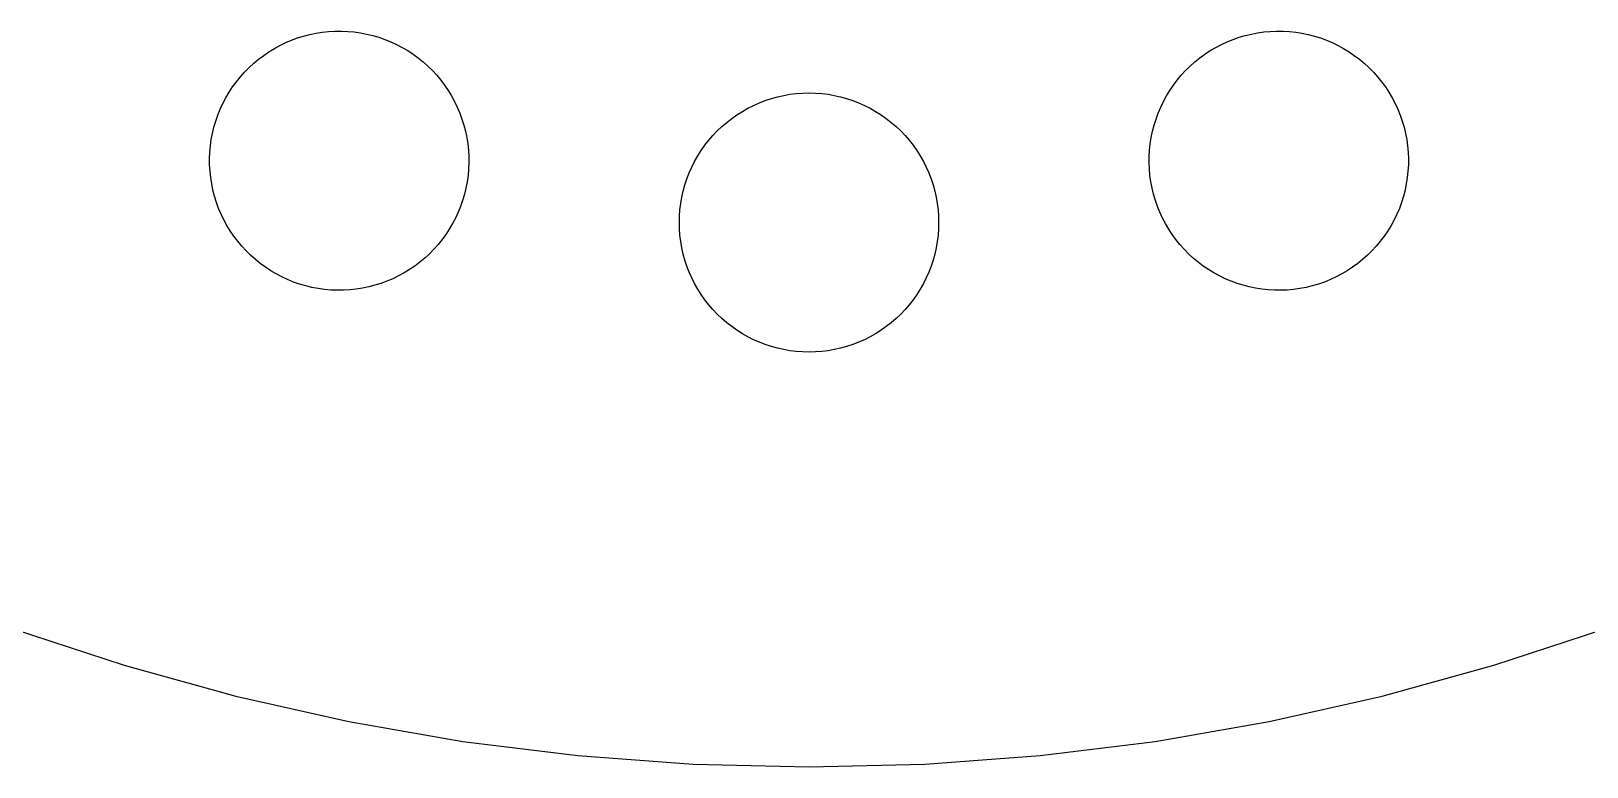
# Model space of a CAD drawing. Header units: metres. Extents: x -91 to 91, y -91 to 91.
# Drawn here: x -30 to 30, y -91 to -62.6 of the extents above; entities that cross this region are included whole.
import ezdxf

# ---------------------------------------------------------------- set-up
doc = ezdxf.new("R2010")
doc.units = ezdxf.units.M

msp = doc.modelspace()

# ---------------------------------------------------------------- linework, layer by layer
for p, q in [((-20.1809, -63.0605), (-19.9549, -62.9647)), ((-19.9549, -62.9647), (-19.7245, -62.8801)), ((-19.7245, -62.8801), (-19.4903, -62.807)), ((-19.4903, -62.807), (-19.2527, -62.7454)), ((-19.2527, -62.7454), (-19.0124, -62.6956)), ((-19.0124, -62.6956), (-18.77, -62.6576)), ((-18.77, -62.6576), (-18.5259, -62.6315)), ((-18.5259, -62.6315), (-18.2809, -62.6175)), ((-18.2809, -62.6175), (-18.0355, -62.6155)), ((-18.0355, -62.6155), (-17.7903, -62.6255)), ((-17.7903, -62.6255), (-17.5459, -62.6476)), ((-17.5459, -62.6476), (-17.3028, -62.6816)), ((-17.3028, -62.6816), (-17.0618, -62.7275)), ((-17.0618, -62.7275), (-16.8232, -62.7852)), ((-16.8232, -62.7852), (-16.5878, -62.8545)), ((-16.5878, -62.8545), (-16.3561, -62.9353)), ((-16.3561, -62.9353), (-16.1286, -63.0273)), ((16.1286, -63.0273), (16.3561, -62.9353)), ((16.3561, -62.9353), (16.5878, -62.8545)), ((16.5878, -62.8545), (16.8232, -62.7852)), ((16.8232, -62.7852), (17.0618, -62.7275)), ((17.0618, -62.7275), (17.3028, -62.6816)), ((17.3028, -62.6816), (17.5459, -62.6476)), ((17.5459, -62.6476), (17.7903, -62.6255)), ((17.7903, -62.6255), (18.0355, -62.6155)), ((18.0355, -62.6155), (18.2809, -62.6175)), ((18.2809, -62.6175), (18.5259, -62.6315)), ((18.5259, -62.6315), (18.77, -62.6576)), ((18.77, -62.6576), (19.0124, -62.6956)), ((19.0124, -62.6956), (19.2527, -62.7454)), ((19.2527, -62.7454), (19.4903, -62.807)), ((19.4903, -62.807), (19.7245, -62.8801)), ((19.7245, -62.8801), (19.9549, -62.9647)), ((19.9549, -62.9647), (20.1809, -63.0605)), ((-21.2256, -63.6984), (-21.0297, -63.5506)), ((-21.0297, -63.5506), (-20.8268, -63.4126)), ((-20.8268, -63.4126), (-20.6173, -63.2847)), ((-20.6173, -63.2847), (-20.4018, -63.1672)), ((-20.4018, -63.1672), (-20.1809, -63.0605)), ((-16.1286, -63.0273), (-15.9059, -63.1304)), ((-15.9059, -63.1304), (-15.6885, -63.2444)), ((-15.6885, -63.2444), (-15.477, -63.3688)), ((-15.477, -63.3688), (-15.2718, -63.5035)), ((-15.2718, -63.5035), (-15.0735, -63.648)), ((15.0735, -63.648), (15.2718, -63.5035)), ((15.2718, -63.5035), (15.477, -63.3688)), ((15.477, -63.3688), (15.6885, -63.2444)), ((15.6885, -63.2444), (15.9059, -63.1304)), ((15.9059, -63.1304), (16.1286, -63.0273)), ((20.1809, -63.0605), (20.4018, -63.1672)), ((20.4018, -63.1672), (20.6173, -63.2847)), ((20.6173, -63.2847), (20.8268, -63.4126)), ((20.8268, -63.4126), (21.0297, -63.5506)), ((21.0297, -63.5506), (21.2256, -63.6984)), ((-21.93, -64.38), (-21.7666, -64.1968)), ((-21.7666, -64.1968), (-21.5945, -64.0219)), ((-21.5945, -64.0219), (-21.414, -63.8556)), ((-21.414, -63.8556), (-21.2256, -63.6984)), ((-15.0735, -63.648), (-14.8825, -63.8022)), ((-14.8825, -63.8022), (-14.6994, -63.9655)), ((-14.6994, -63.9655), (-14.5244, -64.1376)), ((-14.5244, -64.1376), (-14.3581, -64.3181)), ((14.3581, -64.3181), (14.5244, -64.1376)), ((14.5244, -64.1376), (14.6994, -63.9655)), ((14.6994, -63.9655), (14.8825, -63.8022)), ((14.8825, -63.8022), (15.0735, -63.648)), ((21.2256, -63.6984), (21.414, -63.8556)), ((21.414, -63.8556), (21.5945, -64.0219)), ((21.5945, -64.0219), (21.7666, -64.1968)), ((21.7666, -64.1968), (21.93, -64.38)), ((-22.3633, -64.9745), (-22.2287, -64.7693)), ((-22.2287, -64.7693), (-22.0841, -64.571)), ((-22.0841, -64.571), (-21.93, -64.38)), ((-14.3581, -64.3181), (-14.2009, -64.5065)), ((-14.2009, -64.5065), (-14.0531, -64.7024)), ((-14.0531, -64.7024), (-13.9151, -64.9053)), ((13.9151, -64.9053), (14.0531, -64.7024)), ((14.0531, -64.7024), (14.2009, -64.5065)), ((14.2009, -64.5065), (14.3581, -64.3181)), ((21.93, -64.38), (22.0841, -64.571)), ((22.0841, -64.571), (22.2287, -64.7693)), ((22.2287, -64.7693), (22.3633, -64.9745)), ((-22.6017, -65.4034), (-22.4878, -65.186)), ((-22.4878, -65.186), (-22.3633, -64.9745)), ((-13.9151, -64.9053), (-13.7872, -65.1148)), ((-13.7872, -65.1148), (-13.6697, -65.3303)), ((-13.6697, -65.3303), (-13.563, -65.5513)), ((-2.13777, -65.48), (-1.91341, -65.3806)), ((-1.91341, -65.3806), (-1.68445, -65.2923)), ((-1.68445, -65.2923), (-1.45142, -65.2153)), ((-1.45142, -65.2153), (-1.21489, -65.1498)), ((-1.21489, -65.1498), (-0.97545, -65.0961)), ((-0.97545, -65.0961), (-0.73364, -65.0541)), ((-0.73364, -65.0541), (-0.49008, -65.0241)), ((-0.49008, -65.0241), (-0.24533, -65.006)), ((-0.24533, -65.006), (0, -65)), ((0, -65), (0.24533, -65.006)), ((0.24533, -65.006), (0.49008, -65.0241)), ((0.49008, -65.0241), (0.73364, -65.0541)), ((0.73364, -65.0541), (0.97545, -65.0961)), ((0.97545, -65.0961), (1.21489, -65.1498)), ((1.21489, -65.1498), (1.45142, -65.2153)), ((1.45142, -65.2153), (1.68445, -65.2923)), ((1.68445, -65.2923), (1.91341, -65.3806)), ((1.91341, -65.3806), (2.13777, -65.48)), ((13.563, -65.5513), (13.6697, -65.3303)), ((13.6697, -65.3303), (13.7872, -65.1148)), ((13.7872, -65.1148), (13.9151, -64.9053)), ((22.3633, -64.9745), (22.4878, -65.186)), ((22.4878, -65.186), (22.6017, -65.4034)), ((-22.8776, -66.0853), (-22.7969, -65.8535)), ((-22.7969, -65.8535), (-22.7048, -65.6261)), ((-22.7048, -65.6261), (-22.6017, -65.4034)), ((-13.563, -65.5513), (-13.4672, -65.7772)), ((-13.4672, -65.7772), (-13.3827, -66.0076)), ((-3.17195, -66.1349), (-2.97849, -65.9839)), ((-2.97849, -65.9839), (-2.77785, -65.8427)), ((-2.77785, -65.8427), (-2.57051, -65.7113)), ((-2.57051, -65.7113), (-2.35698, -65.5904)), ((-2.35698, -65.5904), (-2.13777, -65.48)), ((2.13777, -65.48), (2.35698, -65.5904)), ((2.35698, -65.5904), (2.57051, -65.7113)), ((2.57051, -65.7113), (2.77785, -65.8427)), ((2.77785, -65.8427), (2.97849, -65.9839)), ((2.97849, -65.9839), (3.17195, -66.1349)), ((13.3827, -66.0076), (13.4672, -65.7772)), ((13.4672, -65.7772), (13.563, -65.5513)), ((22.6017, -65.4034), (22.7048, -65.6261)), ((22.7048, -65.6261), (22.7969, -65.8535)), ((22.7969, -65.8535), (22.8776, -66.0853)), ((-23.0505, -66.8003), (-23.0046, -66.5592)), ((-23.0046, -66.5592), (-22.947, -66.3207)), ((-22.947, -66.3207), (-22.8776, -66.0853)), ((-13.3827, -66.0076), (-13.3095, -66.2419)), ((-13.3095, -66.2419), (-13.2479, -66.4794)), ((-13.2479, -66.4794), (-13.1981, -66.7197)), ((-3.70474, -66.6422), (-3.53552, -66.4645)), ((-3.53552, -66.4645), (-3.35779, -66.2952)), ((-3.35779, -66.2952), (-3.17195, -66.1349)), ((3.17195, -66.1349), (3.35779, -66.2952)), ((3.35779, -66.2952), (3.53552, -66.4645)), ((3.53552, -66.4645), (3.70474, -66.6422)), ((13.1981, -66.7197), (13.2479, -66.4794)), ((13.2479, -66.4794), (13.3095, -66.2419)), ((13.3095, -66.2419), (13.3827, -66.0076)), ((22.8776, -66.0853), (22.947, -66.3207)), ((22.947, -66.3207), (23.0046, -66.5592)), ((23.0046, -66.5592), (23.0505, -66.8003)), ((-23.1066, -67.2878), (-23.0846, -67.0434)), ((-23.0846, -67.0434), (-23.0505, -66.8003)), ((-13.1981, -66.7197), (-13.1601, -66.9622)), ((-13.1601, -66.9622), (-13.134, -67.2062)), ((-4.15733, -67.2221), (-4.01604, -67.0215)), ((-4.01604, -67.0215), (-3.86505, -66.828)), ((-3.86505, -66.828), (-3.70474, -66.6422)), ((3.70474, -66.6422), (3.86505, -66.828)), ((3.86505, -66.828), (4.01604, -67.0215)), ((4.01604, -67.0215), (4.15733, -67.2221)), ((13.134, -67.2062), (13.1601, -66.9622)), ((13.1601, -66.9622), (13.1981, -66.7197)), ((23.0505, -66.8003), (23.0846, -67.0434)), ((23.0846, -67.0434), (23.1066, -67.2878)), ((-23.1167, -67.533), (-23.1066, -67.2878)), ((-23.1147, -67.7784), (-23.1167, -67.533)), ((-23.1006, -68.0234), (-23.1147, -67.7784)), ((-13.134, -67.2062), (-13.12, -67.4512)), ((-13.118, -67.6966), (-13.128, -67.9418)), ((-13.12, -67.4512), (-13.118, -67.6966)), ((-4.51994, -67.8622), (-4.40959, -67.643)), ((-4.40959, -67.643), (-4.28864, -67.4295)), ((-4.28864, -67.4295), (-4.15733, -67.2221)), ((4.15733, -67.2221), (4.28864, -67.4295)), ((4.28864, -67.4295), (4.40959, -67.643)), ((4.40959, -67.643), (4.51994, -67.8622)), ((13.118, -67.6966), (13.12, -67.4512)), ((13.128, -67.9418), (13.118, -67.6966)), ((13.12, -67.4512), (13.134, -67.2062)), ((23.1147, -67.7784), (23.1006, -68.0234)), ((23.1066, -67.2878), (23.1167, -67.533)), ((23.1167, -67.533), (23.1147, -67.7784)), ((-23.0746, -68.2674), (-23.1006, -68.0234)), ((-23.0366, -68.5099), (-23.0746, -68.2674)), ((-13.1501, -68.1862), (-13.1841, -68.4293)), ((-13.128, -67.9418), (-13.1501, -68.1862)), ((-4.7847, -68.5486), (-4.70772, -68.3155)), ((-4.70772, -68.3155), (-4.61938, -68.0866)), ((-4.61938, -68.0866), (-4.51994, -67.8622)), ((4.51994, -67.8622), (4.61938, -68.0866)), ((4.61938, -68.0866), (4.70772, -68.3155)), ((4.70772, -68.3155), (4.7847, -68.5486)), ((13.1501, -68.1862), (13.128, -67.9418)), ((13.1841, -68.4293), (13.1501, -68.1862)), ((23.0746, -68.2674), (23.0366, -68.5099)), ((23.1006, -68.0234), (23.0746, -68.2674)), ((-22.9867, -68.7502), (-23.0366, -68.5099)), ((-22.9251, -68.9877), (-22.9867, -68.7502)), ((-22.852, -69.222), (-22.9251, -68.9877)), ((-13.2877, -68.9089), (-13.357, -69.1443)), ((-13.23, -68.6704), (-13.2877, -68.9089)), ((-13.1841, -68.4293), (-13.23, -68.6704)), ((-4.90392, -69.0245), (-4.85014, -68.7851)), ((-4.85014, -68.7851), (-4.7847, -68.5486)), ((4.7847, -68.5486), (4.85014, -68.7851)), ((4.85014, -68.7851), (4.90392, -69.0245)), ((13.23, -68.6704), (13.1841, -68.4293)), ((13.2877, -68.9089), (13.23, -68.6704)), ((13.357, -69.1443), (13.2877, -68.9089)), ((22.9251, -68.9877), (22.852, -69.222)), ((22.9867, -68.7502), (22.9251, -68.9877)), ((23.0366, -68.5099), (22.9867, -68.7502)), ((-22.7674, -69.4524), (-22.852, -69.222)), ((-22.6716, -69.6783), (-22.7674, -69.4524)), ((-13.4378, -69.3761), (-13.5298, -69.6035)), ((-13.357, -69.1443), (-13.4378, -69.3761)), ((-4.99397, -69.7547), (-4.97592, -69.5099)), ((-4.97592, -69.5099), (-4.94588, -69.2663)), ((-4.94588, -69.2663), (-4.90392, -69.0245)), ((4.90392, -69.0245), (4.94588, -69.2663)), ((4.94588, -69.2663), (4.97592, -69.5099)), ((4.97592, -69.5099), (4.99397, -69.7547)), ((13.4378, -69.3761), (13.357, -69.1443)), ((13.5298, -69.6035), (13.4378, -69.3761)), ((22.7674, -69.4524), (22.6716, -69.6783)), ((22.852, -69.222), (22.7674, -69.4524)), ((-22.5649, -69.8993), (-22.6716, -69.6783)), ((-22.4474, -70.1148), (-22.5649, -69.8993)), ((-22.3196, -70.3243), (-22.4474, -70.1148)), ((-13.7469, -70.0436), (-13.8713, -70.2551)), ((-13.633, -69.8262), (-13.7469, -70.0436)), ((-13.5298, -69.6035), (-13.633, -69.8262)), ((-5, -70), (-4.99397, -69.7547)), ((-4.99397, -70.2453), (-5, -70)), ((4.99397, -69.7547), (5, -70)), ((5, -70), (4.99397, -70.2453)), ((13.633, -69.8262), (13.5298, -69.6035)), ((13.7469, -70.0436), (13.633, -69.8262)), ((13.8713, -70.2551), (13.7469, -70.0436)), ((22.4474, -70.1148), (22.3196, -70.3243)), ((22.5649, -69.8993), (22.4474, -70.1148)), ((22.6716, -69.6783), (22.5649, -69.8993)), ((-22.1816, -70.5272), (-22.3196, -70.3243)), ((-22.0338, -70.7231), (-22.1816, -70.5272)), ((-21.8765, -70.9115), (-22.0338, -70.7231)), ((-14.1506, -70.6586), (-14.3047, -70.8496)), ((-14.006, -70.4603), (-14.1506, -70.6586)), ((-13.8713, -70.2551), (-14.006, -70.4603)), ((-4.97592, -70.4901), (-4.99397, -70.2453)), ((-4.94588, -70.7336), (-4.97592, -70.4901)), ((-4.90392, -70.9754), (-4.94588, -70.7336)), ((4.94588, -70.7336), (4.90392, -70.9754)), ((4.97592, -70.4901), (4.94588, -70.7336)), ((4.99397, -70.2453), (4.97592, -70.4901)), ((14.006, -70.4603), (13.8713, -70.2551)), ((14.1506, -70.6586), (14.006, -70.4603)), ((14.3047, -70.8496), (14.1506, -70.6586)), ((22.0338, -70.7231), (21.8765, -70.9115)), ((22.1816, -70.5272), (22.0338, -70.7231)), ((22.3196, -70.3243), (22.1816, -70.5272)), ((-21.7102, -71.092), (-21.8765, -70.9115)), ((-21.5353, -71.2641), (-21.7102, -71.092)), ((-21.3521, -71.4274), (-21.5353, -71.2641)), ((-14.8206, -71.374), (-15.009, -71.5312)), ((-14.6401, -71.2077), (-14.8206, -71.374)), ((-14.468, -71.0328), (-14.6401, -71.2077)), ((-14.3047, -70.8496), (-14.468, -71.0328)), ((-4.85014, -71.2149), (-4.90392, -70.9754)), ((-4.7847, -71.4514), (-4.85014, -71.2149)), ((4.85014, -71.2149), (4.7847, -71.4514)), ((4.90392, -70.9754), (4.85014, -71.2149)), ((14.468, -71.0328), (14.3047, -70.8496)), ((14.6401, -71.2077), (14.468, -71.0328)), ((14.8206, -71.374), (14.6401, -71.2077)), ((15.009, -71.5312), (14.8206, -71.374)), ((21.5353, -71.2641), (21.3521, -71.4274)), ((21.7102, -71.092), (21.5353, -71.2641)), ((21.8765, -70.9115), (21.7102, -71.092)), ((-21.1611, -71.5816), (-21.3521, -71.4274)), ((-20.9628, -71.7261), (-21.1611, -71.5816)), ((-20.7577, -71.8608), (-20.9628, -71.7261)), ((-20.5461, -71.9852), (-20.7577, -71.8608)), ((-20.3288, -72.0992), (-20.5461, -71.9852)), ((-15.6173, -71.9449), (-15.8328, -72.0624)), ((-15.4079, -71.817), (-15.6173, -71.9449)), ((-15.2049, -71.679), (-15.4079, -71.817)), ((-15.009, -71.5312), (-15.2049, -71.679)), ((-4.70772, -71.6844), (-4.7847, -71.4514)), ((-4.61938, -71.9134), (-4.70772, -71.6844)), ((-4.51994, -72.1378), (-4.61938, -71.9134)), ((4.61938, -71.9134), (4.51994, -72.1378)), ((4.70772, -71.6844), (4.61938, -71.9134)), ((4.7847, -71.4514), (4.70772, -71.6844)), ((15.2049, -71.679), (15.009, -71.5312)), ((15.4079, -71.817), (15.2049, -71.679)), ((15.6173, -71.9449), (15.4079, -71.817)), ((15.8328, -72.0624), (15.6173, -71.9449)), ((20.5461, -71.9852), (20.3288, -72.0992)), ((20.7577, -71.8608), (20.5461, -71.9852)), ((20.9628, -71.7261), (20.7577, -71.8608)), ((21.1611, -71.5816), (20.9628, -71.7261)), ((21.3521, -71.4274), (21.1611, -71.5816)), ((-20.1061, -72.2023), (-20.3288, -72.0992)), ((-19.8786, -72.2943), (-20.1061, -72.2023)), ((-19.6468, -72.3751), (-19.8786, -72.2943)), ((-19.4114, -72.4444), (-19.6468, -72.3751)), ((-19.1729, -72.5021), (-19.4114, -72.4444)), ((-18.9318, -72.548), (-19.1729, -72.5021)), ((-18.6888, -72.582), (-18.9318, -72.548)), ((-18.4443, -72.6041), (-18.6888, -72.582)), ((-17.7087, -72.5981), (-17.9537, -72.6121)), ((-17.4647, -72.572), (-17.7087, -72.5981)), ((-17.2222, -72.534), (-17.4647, -72.572)), ((-16.9819, -72.4842), (-17.2222, -72.534)), ((-16.7444, -72.4226), (-16.9819, -72.4842)), ((-16.5101, -72.3495), (-16.7444, -72.4226)), ((-16.2797, -72.2649), (-16.5101, -72.3495)), ((-16.0538, -72.1691), (-16.2797, -72.2649)), ((-15.8328, -72.0624), (-16.0538, -72.1691)), ((-4.40959, -72.357), (-4.51994, -72.1378)), ((-4.28864, -72.5705), (-4.40959, -72.357)), ((-4.15733, -72.7778), (-4.28864, -72.5705)), ((4.28864, -72.5705), (4.15733, -72.7778)), ((4.40959, -72.357), (4.28864, -72.5705)), ((4.51994, -72.1378), (4.40959, -72.357)), ((16.0538, -72.1691), (15.8328, -72.0624)), ((16.2797, -72.2649), (16.0538, -72.1691)), ((16.5101, -72.3495), (16.2797, -72.2649)), ((16.7444, -72.4226), (16.5101, -72.3495)), ((16.9819, -72.4842), (16.7444, -72.4226)), ((17.2222, -72.534), (16.9819, -72.4842)), ((17.4647, -72.572), (17.2222, -72.534)), ((17.7087, -72.5981), (17.4647, -72.572)), ((17.9537, -72.6121), (17.7087, -72.5981)), ((18.6888, -72.582), (18.4443, -72.6041)), ((18.9318, -72.548), (18.6888, -72.582)), ((19.1729, -72.5021), (18.9318, -72.548)), ((19.4114, -72.4444), (19.1729, -72.5021)), ((19.6468, -72.3751), (19.4114, -72.4444)), ((19.8786, -72.2943), (19.6468, -72.3751)), ((20.1061, -72.2023), (19.8786, -72.2943)), ((20.3288, -72.0992), (20.1061, -72.2023)), ((-18.1991, -72.6141), (-18.4443, -72.6041)), ((-17.9537, -72.6121), (-18.1991, -72.6141)), ((-4.01604, -72.9785), (-4.15733, -72.7778)), ((-3.86505, -73.172), (-4.01604, -72.9785)), ((-3.70474, -73.3578), (-3.86505, -73.172)), ((3.86505, -73.172), (3.70474, -73.3578)), ((4.01604, -72.9785), (3.86505, -73.172)), ((4.15733, -72.7778), (4.01604, -72.9785)), ((18.1991, -72.6141), (17.9537, -72.6121)), ((18.4443, -72.6041), (18.1991, -72.6141)), ((-3.53552, -73.5355), (-3.70474, -73.3578)), ((-3.35779, -73.7047), (-3.53552, -73.5355)), ((-3.17195, -73.8651), (-3.35779, -73.7047)), ((3.35779, -73.7047), (3.17195, -73.8651)), ((3.53552, -73.5355), (3.35779, -73.7047)), ((3.70474, -73.3578), (3.53552, -73.5355)), ((-2.97849, -74.016), (-3.17195, -73.8651)), ((-2.77785, -74.1573), (-2.97849, -74.016)), ((-2.57051, -74.2886), (-2.77785, -74.1573)), ((-2.35698, -74.4096), (-2.57051, -74.2886)), ((2.57051, -74.2886), (2.35698, -74.4096)), ((2.77785, -74.1573), (2.57051, -74.2886)), ((2.97849, -74.016), (2.77785, -74.1573)), ((3.17195, -73.8651), (2.97849, -74.016)), ((-2.13777, -74.5199), (-2.35698, -74.4096)), ((-1.91341, -74.6194), (-2.13777, -74.5199)), ((-1.68445, -74.7077), (-1.91341, -74.6194)), ((-1.45142, -74.7847), (-1.68445, -74.7077)), ((-1.21489, -74.8501), (-1.45142, -74.7847)), ((-0.97545, -74.9039), (-1.21489, -74.8501)), ((-0.73364, -74.9459), (-0.97545, -74.9039)), ((-0.49008, -74.9759), (-0.73364, -74.9459)), ((-0.24533, -74.994), (-0.49008, -74.9759)), ((0, -75), (-0.24533, -74.994)), ((0.24533, -74.994), (0, -75)), ((0.49008, -74.9759), (0.24533, -74.994)), ((0.73364, -74.9459), (0.49008, -74.9759)), ((0.97545, -74.9039), (0.73364, -74.9459)), ((1.21489, -74.8501), (0.97545, -74.9039)), ((1.45142, -74.7847), (1.21489, -74.8501)), ((1.68445, -74.7077), (1.45142, -74.7847)), ((1.91341, -74.6194), (1.68445, -74.7077)), ((2.13777, -74.5199), (1.91341, -74.6194)), ((2.35698, -74.4096), (2.13777, -74.5199)), ((-30.657, -85.6805), (-26.4159, -87.0816)), ((26.4159, -87.0816), (30.657, -85.6805)), ((-26.4159, -87.0816), (-22.1112, -88.2728)), ((22.1112, -88.2728), (26.4159, -87.0816)), ((-22.1112, -88.2728), (-17.7532, -89.2514)), ((17.7532, -89.2514), (22.1112, -88.2728)), ((-17.7532, -89.2514), (-13.3525, -90.0151)), ((13.3525, -90.0151), (17.7532, -89.2514)), ((-13.3525, -90.0151), (-8.91956, -90.5618)), ((-8.91956, -90.5618), (-4.46515, -90.8904)), ((4.46515, -90.8904), (8.91956, -90.5618)), ((8.91956, -90.5618), (13.3525, -90.0151)), ((-4.46515, -90.8904), (0, -91)), ((0, -91), (4.46515, -90.8904))]:
    msp.add_line(p, q)

doc.saveas('drawing.dxf')
